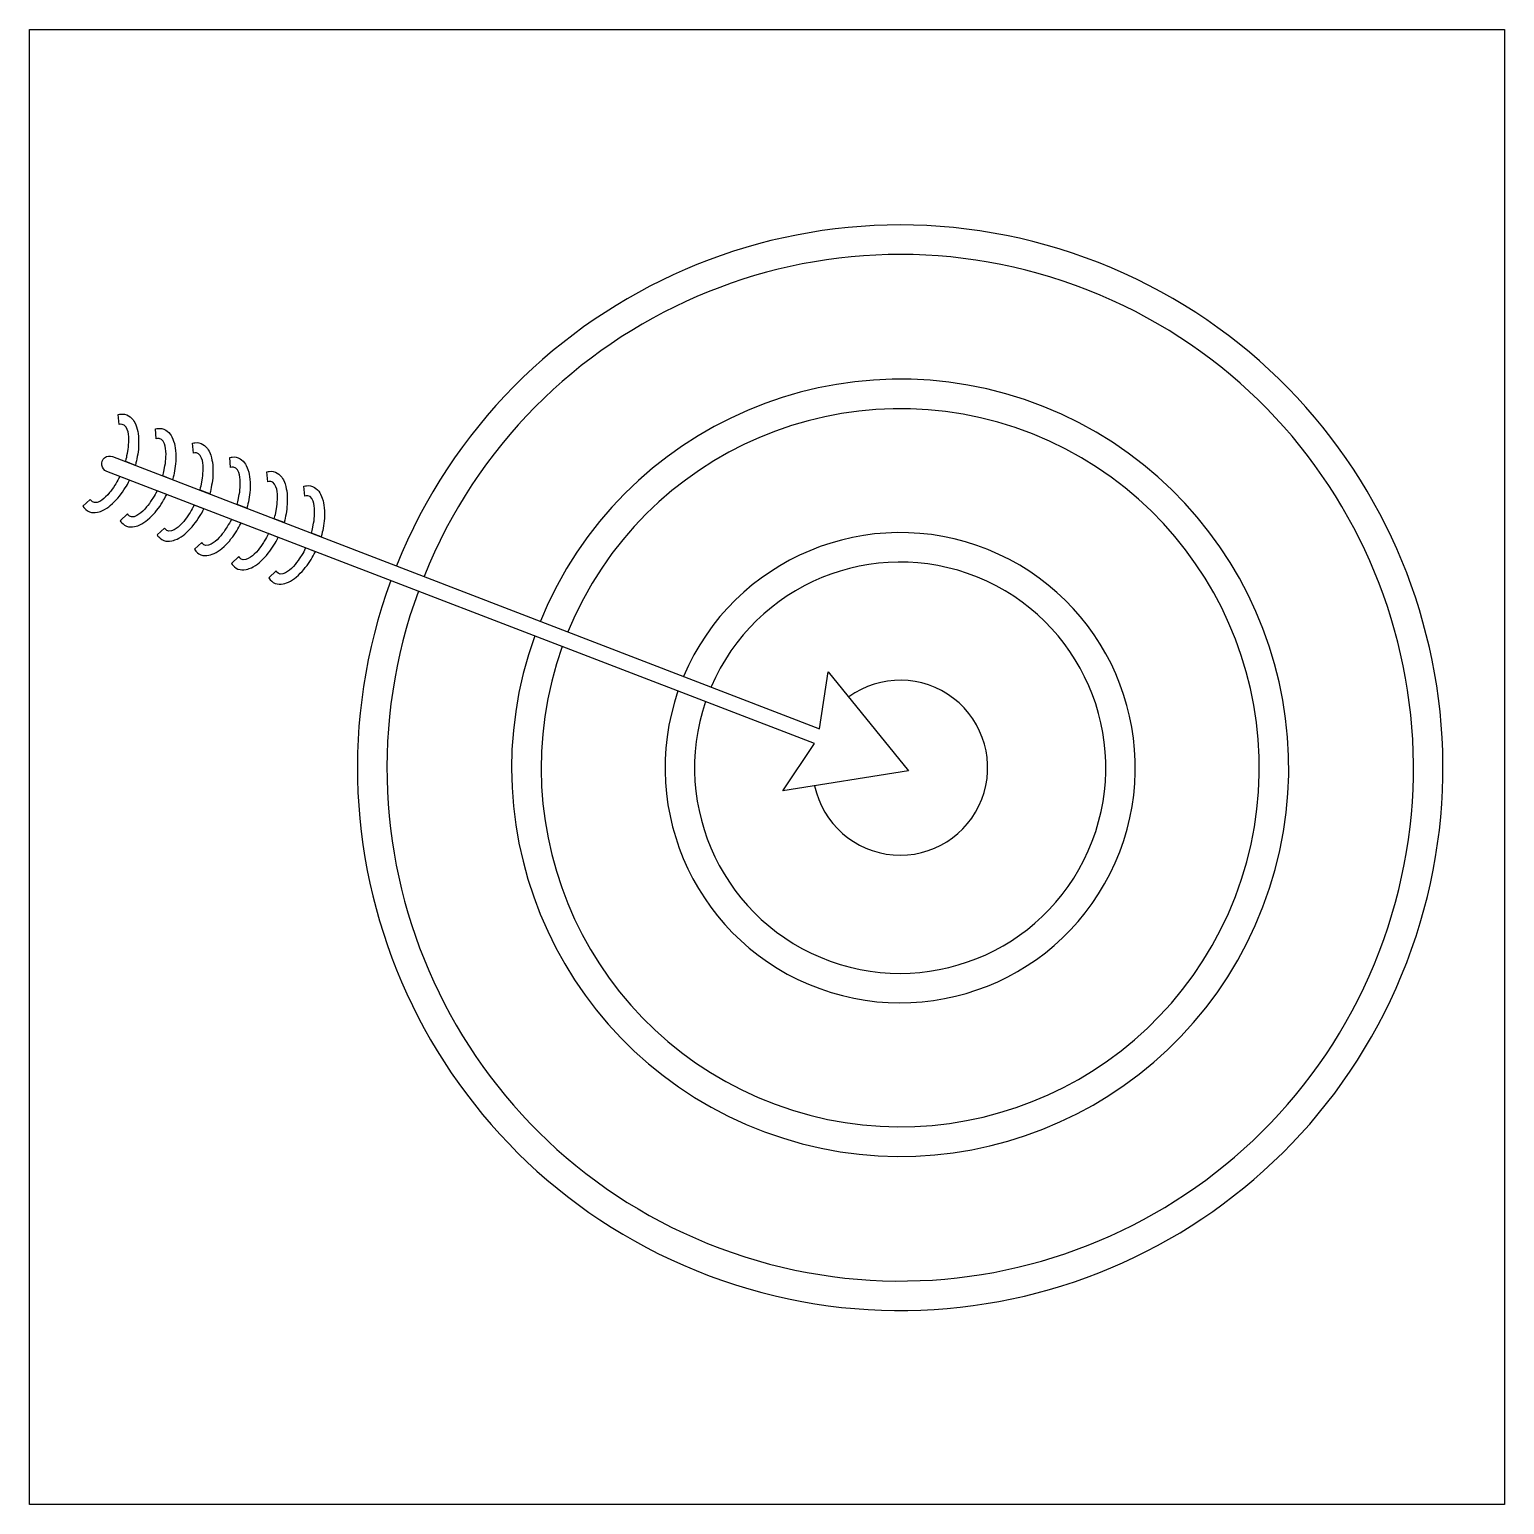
# Model space of a CAD drawing. Header units: millimetres. Extents: x 0 to 1, y 0 to 1.
import ezdxf

# ---------------------------------------------------------------- set-up
doc = ezdxf.new("R2010")
doc.units = ezdxf.units.MM

msp = doc.modelspace()

# ---------------------------------------------------------------- linework, layer by layer
for points in [[(0, 1), (1, 1), (1, 0), (0, 0)], [(0.0602, 0.7389), (0.0611, 0.7391), (0.0617, 0.7392), (0.0632, 0.7393), (0.0645, 0.7392), (0.0659, 0.7388), (0.0672, 0.7381), (0.0682, 0.7374), (0.0692, 0.7365), (0.0702, 0.7354), (0.0708, 0.7344), (0.0714, 0.7335), (0.072, 0.732), (0.0725, 0.7307), (0.073, 0.729), (0.0734, 0.7275), (0.0736, 0.7261), (0.0738, 0.7241), (0.074, 0.7222), (0.074, 0.7206), (0.074, 0.7189), (0.0739, 0.7171), (0.0738, 0.7152), (0.0736, 0.7137), (0.0734, 0.7121), (0.0731, 0.7105), (0.0728, 0.709), (0.0726, 0.7076), (0.0722, 0.7062), (0.0718, 0.7045), (0.0652, 0.7071), (0.0656, 0.7089), (0.0659, 0.71), (0.0661, 0.7112), (0.0664, 0.7127), (0.0666, 0.7139), (0.0669, 0.7155), (0.0671, 0.7169), (0.0672, 0.7186), (0.0673, 0.7201), (0.0674, 0.7219), (0.0673, 0.7239), (0.0671, 0.7256), (0.0668, 0.7272), (0.0663, 0.7288), (0.0655, 0.7305), (0.0642, 0.7318), (0.0628, 0.7323), (0.0616, 0.7324), (0.0607, 0.7321)], [(0.0854, 0.7292), (0.0863, 0.7294), (0.0869, 0.7295), (0.0884, 0.7296), (0.0897, 0.7295), (0.0911, 0.7291), (0.0924, 0.7284), (0.0934, 0.7277), (0.0944, 0.7268), (0.0954, 0.7257), (0.096, 0.7247), (0.0966, 0.7238), (0.0972, 0.7223), (0.0977, 0.721), (0.0982, 0.7193), (0.0985, 0.7178), (0.0988, 0.7164), (0.099, 0.7144), (0.0992, 0.7125), (0.0992, 0.7109), (0.0992, 0.7092), (0.0991, 0.7074), (0.099, 0.7055), (0.0988, 0.704), (0.0986, 0.7024), (0.0983, 0.7008), (0.098, 0.6993), (0.0978, 0.6979), (0.0974, 0.6964), (0.097, 0.6948), (0.0904, 0.6974), (0.0908, 0.6992), (0.0911, 0.7003), (0.0913, 0.7015), (0.0916, 0.703), (0.0918, 0.7042), (0.0921, 0.7058), (0.0923, 0.7072), (0.0924, 0.7089), (0.0925, 0.7103), (0.0926, 0.7122), (0.0925, 0.7141), (0.0923, 0.7159), (0.092, 0.7175), (0.0915, 0.7191), (0.0907, 0.7208), (0.0894, 0.7221), (0.088, 0.7226), (0.0868, 0.7227), (0.0859, 0.7224)], [(0.1106, 0.7195), (0.1115, 0.7197), (0.1121, 0.7198), (0.1136, 0.7199), (0.1149, 0.7197), (0.1163, 0.7194), (0.1176, 0.7187), (0.1186, 0.718), (0.1196, 0.7171), (0.1206, 0.716), (0.1212, 0.715), (0.1218, 0.7141), (0.1224, 0.7126), (0.1229, 0.7113), (0.1234, 0.7096), (0.1237, 0.7081), (0.124, 0.7067), (0.1242, 0.7047), (0.1244, 0.7028), (0.1244, 0.7012), (0.1244, 0.6995), (0.1243, 0.6977), (0.1242, 0.6958), (0.124, 0.6943), (0.1238, 0.6927), (0.1235, 0.6911), (0.1232, 0.6895), (0.123, 0.6882), (0.1226, 0.6867), (0.1222, 0.6851), (0.1156, 0.6877), (0.116, 0.6895), (0.1163, 0.6906), (0.1165, 0.6918), (0.1168, 0.6933), (0.117, 0.6945), (0.1173, 0.6961), (0.1175, 0.6975), (0.1176, 0.6992), (0.1177, 0.7006), (0.1177, 0.7025), (0.1177, 0.7044), (0.1175, 0.7062), (0.1172, 0.7078), (0.1167, 0.7094), (0.1158, 0.7111), (0.1146, 0.7124), (0.1132, 0.7129), (0.112, 0.7129), (0.1111, 0.7127)], [(0.1358, 0.7098), (0.1367, 0.71), (0.1373, 0.7101), (0.1388, 0.7102), (0.1401, 0.71), (0.1415, 0.7097), (0.1428, 0.709), (0.1438, 0.7083), (0.1448, 0.7074), (0.1458, 0.7063), (0.1464, 0.7053), (0.147, 0.7043), (0.1476, 0.7029), (0.1481, 0.7016), (0.1486, 0.6999), (0.1489, 0.6984), (0.1492, 0.6969), (0.1494, 0.695), (0.1495, 0.6931), (0.1496, 0.6915), (0.1496, 0.6898), (0.1495, 0.688), (0.1493, 0.6861), (0.1492, 0.6846), (0.149, 0.683), (0.1487, 0.6813), (0.1484, 0.6798), (0.1481, 0.6785), (0.1478, 0.677), (0.1474, 0.6754), (0.1407, 0.678), (0.1412, 0.6798), (0.1415, 0.6809), (0.1417, 0.6821), (0.142, 0.6836), (0.1422, 0.6848), (0.1425, 0.6864), (0.1427, 0.6878), (0.1428, 0.6895), (0.1429, 0.6909), (0.1429, 0.6928), (0.1429, 0.6947), (0.1427, 0.6965), (0.1424, 0.6981), (0.1419, 0.6997), (0.141, 0.7014), (0.1398, 0.7027), (0.1384, 0.7032), (0.1372, 0.7032), (0.1363, 0.703)], [(0.1609, 0.7001), (0.1619, 0.7003), (0.1625, 0.7004), (0.1639, 0.7005), (0.1653, 0.7003), (0.1667, 0.7), (0.168, 0.6993), (0.169, 0.6986), (0.17, 0.6977), (0.171, 0.6966), (0.1716, 0.6956), (0.1721, 0.6946), (0.1728, 0.6932), (0.1733, 0.6919), (0.1738, 0.6901), (0.1741, 0.6887), (0.1744, 0.6872), (0.1746, 0.6853), (0.1747, 0.6834), (0.1748, 0.6818), (0.1748, 0.6801), (0.1747, 0.6783), (0.1745, 0.6764), (0.1744, 0.6749), (0.1742, 0.6732), (0.1739, 0.6716), (0.1736, 0.6701), (0.1733, 0.6688), (0.173, 0.6673), (0.1726, 0.6657), (0.1659, 0.6683), (0.1664, 0.6701), (0.1667, 0.6712), (0.1669, 0.6724), (0.1672, 0.6739), (0.1674, 0.6751), (0.1677, 0.6767), (0.1679, 0.6781), (0.168, 0.6798), (0.1681, 0.6812), (0.1681, 0.6831), (0.1681, 0.685), (0.1679, 0.6868), (0.1676, 0.6884), (0.1671, 0.69), (0.1662, 0.6917), (0.165, 0.693), (0.1636, 0.6935), (0.1624, 0.6935), (0.1615, 0.6933)], [(0.0362, 0.6768), (0.0368, 0.676), (0.0372, 0.6755), (0.0382, 0.6745), (0.0393, 0.6737), (0.0406, 0.673), (0.042, 0.6726), (0.0432, 0.6725), (0.0446, 0.6725), (0.046, 0.6727), (0.0472, 0.673), (0.0482, 0.6733), (0.0496, 0.6739), (0.0509, 0.6746), (0.0524, 0.6755), (0.0537, 0.6764), (0.0548, 0.6773), (0.0563, 0.6786), (0.0577, 0.6799), (0.0588, 0.6811), (0.0599, 0.6823), (0.061, 0.6837), (0.0622, 0.6852), (0.0631, 0.6864), (0.064, 0.6878), (0.0649, 0.6892), (0.0657, 0.6905), (0.0664, 0.6916), (0.0671, 0.693), (0.0679, 0.6944), (0.0613, 0.697), (0.0604, 0.6954), (0.0599, 0.6944), (0.0593, 0.6933), (0.0585, 0.692), (0.0578, 0.691), (0.0569, 0.6896), (0.0561, 0.6884), (0.0551, 0.6871), (0.0542, 0.686), (0.053, 0.6846), (0.0516, 0.6832), (0.0503, 0.682), (0.049, 0.681), (0.0476, 0.6801), (0.0458, 0.6794), (0.044, 0.6793), (0.0426, 0.6798), (0.0417, 0.6807), (0.0412, 0.6814)], [(0.1861, 0.6904), (0.1871, 0.6906), (0.1877, 0.6907), (0.1891, 0.6908), (0.1905, 0.6906), (0.1919, 0.6902), (0.1932, 0.6896), (0.1942, 0.6889), (0.1952, 0.688), (0.1961, 0.6869), (0.1968, 0.6859), (0.1973, 0.6849), (0.198, 0.6835), (0.1985, 0.6822), (0.199, 0.6804), (0.1993, 0.679), (0.1996, 0.6775), (0.1998, 0.6756), (0.1999, 0.6737), (0.2, 0.6721), (0.2, 0.6704), (0.1999, 0.6686), (0.1997, 0.6667), (0.1996, 0.6652), (0.1994, 0.6635), (0.1991, 0.6619), (0.1988, 0.6604), (0.1985, 0.6591), (0.1982, 0.6576), (0.1978, 0.656), (0.1911, 0.6586), (0.1916, 0.6604), (0.1919, 0.6614), (0.1921, 0.6627), (0.1924, 0.6642), (0.1926, 0.6654), (0.1929, 0.667), (0.193, 0.6684), (0.1932, 0.6701), (0.1933, 0.6715), (0.1933, 0.6734), (0.1933, 0.6753), (0.1931, 0.677), (0.1928, 0.6786), (0.1923, 0.6803), (0.1914, 0.682), (0.1902, 0.6833), (0.1888, 0.6838), (0.1876, 0.6838), (0.1867, 0.6836)], [(0.0614, 0.667), (0.062, 0.6663), (0.0624, 0.6658), (0.0634, 0.6648), (0.0645, 0.664), (0.0658, 0.6633), (0.0672, 0.6629), (0.0684, 0.6628), (0.0698, 0.6628), (0.0712, 0.663), (0.0724, 0.6633), (0.0734, 0.6636), (0.0748, 0.6642), (0.0761, 0.6649), (0.0776, 0.6658), (0.0789, 0.6667), (0.08, 0.6676), (0.0815, 0.6689), (0.0829, 0.6702), (0.084, 0.6714), (0.0851, 0.6726), (0.0862, 0.674), (0.0874, 0.6755), (0.0883, 0.6767), (0.0892, 0.6781), (0.0901, 0.6795), (0.0909, 0.6808), (0.0916, 0.6819), (0.0923, 0.6833), (0.0931, 0.6847), (0.0865, 0.6873), (0.0856, 0.6857), (0.0851, 0.6847), (0.0845, 0.6836), (0.0837, 0.6823), (0.083, 0.6813), (0.0821, 0.6799), (0.0813, 0.6787), (0.0803, 0.6774), (0.0794, 0.6763), (0.0782, 0.6749), (0.0768, 0.6735), (0.0755, 0.6723), (0.0742, 0.6713), (0.0728, 0.6704), (0.071, 0.6697), (0.0692, 0.6696), (0.0678, 0.6701), (0.0669, 0.671), (0.0664, 0.6717)], [(0.0866, 0.6573), (0.0871, 0.6566), (0.0876, 0.6561), (0.0886, 0.6551), (0.0897, 0.6543), (0.091, 0.6536), (0.0924, 0.6532), (0.0936, 0.653), (0.095, 0.6531), (0.0964, 0.6533), (0.0976, 0.6536), (0.0986, 0.6539), (0.1, 0.6545), (0.1013, 0.6552), (0.1028, 0.6561), (0.1041, 0.657), (0.1052, 0.6579), (0.1067, 0.6592), (0.1081, 0.6605), (0.1092, 0.6617), (0.1103, 0.6629), (0.1114, 0.6643), (0.1126, 0.6658), (0.1135, 0.667), (0.1144, 0.6684), (0.1153, 0.6698), (0.1161, 0.6711), (0.1168, 0.6722), (0.1175, 0.6736), (0.1183, 0.675), (0.1117, 0.6776), (0.1108, 0.676), (0.1103, 0.675), (0.1097, 0.6739), (0.1089, 0.6726), (0.1082, 0.6716), (0.1073, 0.6702), (0.1065, 0.669), (0.1055, 0.6677), (0.1046, 0.6665), (0.1034, 0.6652), (0.102, 0.6637), (0.1007, 0.6626), (0.0994, 0.6616), (0.098, 0.6607), (0.0962, 0.66), (0.0944, 0.6599), (0.093, 0.6604), (0.0921, 0.6612), (0.0916, 0.662)], [(0.1118, 0.6476), (0.1123, 0.6469), (0.1128, 0.6464), (0.1138, 0.6453), (0.1149, 0.6446), (0.1161, 0.6439), (0.1176, 0.6435), (0.1188, 0.6433), (0.1202, 0.6434), (0.1216, 0.6436), (0.1228, 0.6438), (0.1238, 0.6442), (0.1252, 0.6448), (0.1265, 0.6455), (0.128, 0.6464), (0.1293, 0.6473), (0.1304, 0.6482), (0.1319, 0.6495), (0.1333, 0.6508), (0.1344, 0.652), (0.1355, 0.6532), (0.1366, 0.6546), (0.1378, 0.6561), (0.1387, 0.6573), (0.1396, 0.6587), (0.1405, 0.6601), (0.1413, 0.6614), (0.142, 0.6625), (0.1427, 0.6639), (0.1435, 0.6653), (0.1369, 0.6679), (0.136, 0.6663), (0.1355, 0.6653), (0.1348, 0.6642), (0.134, 0.6629), (0.1334, 0.6619), (0.1325, 0.6605), (0.1317, 0.6593), (0.1307, 0.658), (0.1298, 0.6568), (0.1286, 0.6555), (0.1272, 0.654), (0.1259, 0.6529), (0.1246, 0.6519), (0.1231, 0.651), (0.1214, 0.6503), (0.1196, 0.6502), (0.1182, 0.6507), (0.1173, 0.6515), (0.1168, 0.6523)], [(0.137, 0.6379), (0.1375, 0.6372), (0.138, 0.6366), (0.139, 0.6356), (0.1401, 0.6348), (0.1413, 0.6342), (0.1428, 0.6338), (0.144, 0.6336), (0.1454, 0.6336), (0.1468, 0.6338), (0.148, 0.6341), (0.149, 0.6345), (0.1504, 0.6351), (0.1517, 0.6357), (0.1532, 0.6367), (0.1545, 0.6376), (0.1556, 0.6385), (0.1571, 0.6398), (0.1584, 0.6411), (0.1596, 0.6423), (0.1607, 0.6435), (0.1618, 0.6449), (0.163, 0.6464), (0.1639, 0.6476), (0.1648, 0.649), (0.1657, 0.6504), (0.1665, 0.6517), (0.1672, 0.6528), (0.1679, 0.6542), (0.1687, 0.6556), (0.1621, 0.6582), (0.1612, 0.6566), (0.1607, 0.6556), (0.16, 0.6545), (0.1592, 0.6532), (0.1586, 0.6522), (0.1577, 0.6508), (0.1569, 0.6496), (0.1559, 0.6483), (0.155, 0.6471), (0.1538, 0.6457), (0.1524, 0.6443), (0.1511, 0.6432), (0.1498, 0.6422), (0.1483, 0.6413), (0.1466, 0.6406), (0.1448, 0.6405), (0.1434, 0.641), (0.1425, 0.6418), (0.142, 0.6426)], [(0.1622, 0.6282), (0.1627, 0.6275), (0.1632, 0.6269), (0.1642, 0.6259), (0.1653, 0.6251), (0.1665, 0.6245), (0.168, 0.6241), (0.1692, 0.6239), (0.1706, 0.6239), (0.172, 0.6241), (0.1732, 0.6244), (0.1742, 0.6248), (0.1756, 0.6254), (0.1769, 0.626), (0.1784, 0.627), (0.1796, 0.6279), (0.1808, 0.6288), (0.1823, 0.6301), (0.1836, 0.6314), (0.1848, 0.6326), (0.1859, 0.6338), (0.187, 0.6352), (0.1882, 0.6367), (0.1891, 0.6379), (0.19, 0.6393), (0.1909, 0.6406), (0.1917, 0.642), (0.1924, 0.6431), (0.1931, 0.6445), (0.1939, 0.6459), (0.1872, 0.6485), (0.1864, 0.6469), (0.1859, 0.6459), (0.1852, 0.6448), (0.1844, 0.6435), (0.1838, 0.6425), (0.1829, 0.6411), (0.1821, 0.6399), (0.1811, 0.6386), (0.1802, 0.6374), (0.179, 0.636), (0.1776, 0.6346), (0.1763, 0.6335), (0.175, 0.6325), (0.1735, 0.6316), (0.1717, 0.6309), (0.17, 0.6308), (0.1686, 0.6313), (0.1677, 0.6321), (0.1672, 0.6329)]]:
    msp.add_lwpolyline(points, close=True)
msp.add_lwpolyline([(0.0524, 0.7004, -1.000709), (0.0563, 0.7105), (0.5357, 0.5259), (0.5415, 0.5646), (0.5959, 0.4973), (0.5108, 0.4839), (0.5321, 0.516), (0.0524, 0.7004)], format="xyb")
for radius, start, end in [(0.3679, 159.8168, 158.1541), (0.3479, 159.8652, 158.1094), (0.2634, 160.1517, 157.8449), (0.2434, 160.2485, 157.7555), (0.1594, 160.9204, 157.1352), (0.1394, 161.1998, 156.8772), (0.0593, 191.8568, 126.0088)]:
    msp.add_arc((0.5903, 0.4995), radius, start, end)

doc.saveas('drawing.dxf')
